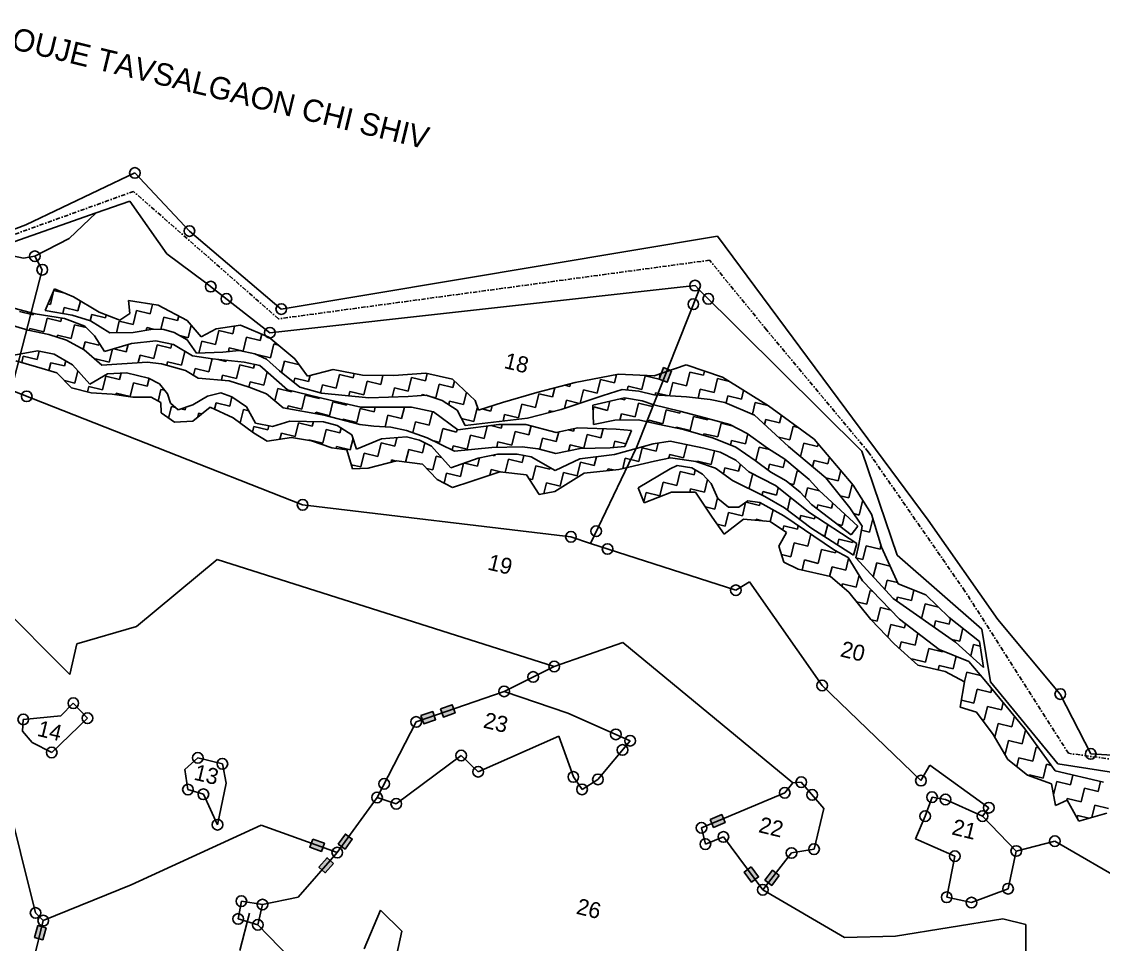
# Model space of a CAD drawing. Header units: metres. Extents: x 313511 to 316522, y 1911862 to 1914809.
# Drawn here: x 314515 to 315773, y 1913735 to 1914809 of the extents above; entities that cross this region are included whole.
import ezdxf

# ---------------------------------------------------------------- set-up
doc = ezdxf.new("R2010")
doc.units = ezdxf.units.M
doc.linetypes.add('DASHDOT', pattern=[1, 0.5, -0.25, 0, -0.25])
for name, color, linetype in [('POLY_HATCH', 12, 'Continuous'), ('POLY_PARCEL', 6, 'Continuous'), ('POLY_WATER', 4, 'Continuous'), ('TEXT_MAPOUT', 7, 'Continuous'), ('TEXT_PARCEL', 7, 'Continuous'), ('V_BOUND_STREAM_LINE', 7, 'DASHDOT')]:
    doc.layers.add(name, color=color, linetype=linetype)
doc.styles.add('TEXT_MAP', font='')
doc.styles.get('TEXT_MAP').set_extended_font_data('Kruti Dev 050')
doc.dimstyles.get("Standard").update_dxf_attribs({"dimtxt": 0.18, "dimasz": 0.18, "dimexe": 0.18, "dimexo": 0.0625, "dimgap": 0.09, "dimtad": 0, "dimtih": 1, "dimtoh": 1, "dimdec": 4, "dimzin": 0, "dimdsep": 46, "dimtxsty": 'Standard', "dimcen": 0.09, "dimadec": 0, "dimazin": 0, "dimtfac": 1, "dimtdec": 4, "dimtofl": 0, "dimtmove": 0, "dimatfit": 3, "dimfxl": 1, "dimtolj": 1, "dimtzin": 0, "dimarcsym": 0})

msp = doc.modelspace()

# ---------------------------------------------------------------- hatches: boundary and pattern name
for points in [[(315256.2, 1914392.9), (315265.5, 1914389.3), (315270.8, 1914402.7), (315261.5, 1914406.4)], [(315019, 1914004.6), (315015.7, 1914014.1), (315002.1, 1914009.3), (315005.4, 1913999.9)], [(314996.3, 1913996.7), (314993, 1914006.2), (314979.3, 1914001.5), (314982.6, 1913992)], [(315332.9, 1913877.1), (315329, 1913886.3), (315315.7, 1913880.7), (315319.6, 1913871.5)], [(314899.4, 1913857.9), (314891.4, 1913863.7), (314882.9, 1913852), (314891, 1913846.2)], [(314863.6, 1913843.6), (314867, 1913853), (314853.4, 1913857.9), (314850, 1913848.5)], [(314860.6, 1913825.3), (314868.1, 1913818.8), (314877.6, 1913829.6), (314870.1, 1913836.2)], [(315363.8, 1913807.9), (315371.9, 1913813.9), (315363.2, 1913825.5), (315355.2, 1913819.5)], [(315379.3, 1913810.2), (315387.2, 1913804), (315396, 1913815.4), (315388.1, 1913821.6)], [(314530, 1913743.4), (314539.6, 1913740.7), (314543.6, 1913754.6), (314533.9, 1913757.3)]]:
    msp.add_hatch(color=256).paths.add_polyline_path(points)

# ---------------------------------------------------------------- linework, layer by layer
for points in [[(315270.8, 1914402.7), (315265.5, 1914389.3), (315256.2, 1914392.9), (315261.5, 1914406.4)], [(315002.1, 1914009.3), (315015.7, 1914014.1), (315019, 1914004.6), (315005.4, 1913999.9)], [(314979.3, 1914001.5), (314993, 1914006.2), (314996.3, 1913996.7), (314982.6, 1913992)], [(315315.7, 1913880.7), (315329, 1913886.3), (315332.9, 1913877.1), (315319.6, 1913871.5)], [(314882.9, 1913852), (314891.4, 1913863.7), (314899.4, 1913857.9), (314891, 1913846.2)], [(314853.4, 1913857.9), (314867, 1913853), (314863.6, 1913843.6), (314850, 1913848.5)], [(314877.6, 1913829.6), (314868.1, 1913818.8), (314860.6, 1913825.3), (314870.1, 1913836.2)], [(315363.2, 1913825.5), (315371.9, 1913813.9), (315363.8, 1913807.9), (315355.2, 1913819.5)], [(315396, 1913815.4), (315387.2, 1913804), (315379.3, 1913810.2), (315388.1, 1913821.6)], [(314543.6, 1913754.6), (314539.6, 1913740.7), (314530, 1913743.4), (314533.9, 1913757.3)]]:
    msp.add_lwpolyline(points, close=True)
for centre in [(314646.7, 1914632.9), (314710.1, 1914565.3), (314530.4, 1914536), (314539, 1914520.3), (314734.9, 1914500.7), (315298, 1914501.8), (314753.1, 1914486.4), (315313.4, 1914486.5), (314816.9, 1914474.5), (315296, 1914480.2), (314803.6, 1914447), (314520.9, 1914373), (314841.7, 1914246.7), (315153.7, 1914209.6), (315183.1, 1914216.1), (315196.3, 1914195.4), (315345.5, 1914147.4), (315134.3, 1914058.7), (315109.8, 1914046.5), (315445.8, 1914036.6), (315076, 1914029.7), (315722.7, 1914026.6), (314575.1, 1914016), (314516.9, 1913997.1), (314591.6, 1913998.5), (314973.8, 1913994.2), (315205.9, 1913979.7), (315222.5, 1913972.3), (314550, 1913958.6), (315213.6, 1913961.6), (315758.1, 1913957), (314719.9, 1913952.4), (314748.4, 1913945.5), (315026.1, 1913955.1), (315045.9, 1913936.2), (314936.5, 1913922.1), (315156.5, 1913930.2), (315185.1, 1913927.3), (315421.5, 1913924.1), (315560.7, 1913925.9), (314708.4, 1913915.5), (314726.3, 1913910), (314928.3, 1913906.3), (315166.6, 1913915.7), (315402.3, 1913911.7), (315434.2, 1913909.3), (315573.6, 1913906.7), (314950.6, 1913898.9), (315589.2, 1913904), (315639.6, 1913894.4), (315565.6, 1913884.6), (315632.3, 1913884.6), (314742.8, 1913874.6), (315305.5, 1913871), (315331, 1913860.4), (315310, 1913852), (315436.4, 1913846.1), (315671.5, 1913844), (315716.4, 1913855.5), (314882, 1913842.2), (315410.1, 1913841.7), (315600.1, 1913838), (315376.8, 1913798.9), (315662, 1913800.1), (314770.5, 1913785.7), (314795, 1913781.7), (315590.6, 1913790.2), (315619.5, 1913784), (314531.2, 1913772), (314540.2, 1913763), (314766.8, 1913765), (314789.6, 1913758.1)]:
    msp.add_circle(centre, 6.18)
at = {"layer": 'POLY_HATCH'}
for p, q in [((314542.2, 1914472.9), (314553.4, 1914498.1)), ((314553.4, 1914498.1), (314575.2, 1914488.6)), ((314575.2, 1914488.6), (314605.1, 1914471)), ((314640.7, 1914469.3), (314639.4, 1914484.5)), ((314639.4, 1914484.5), (314673.8, 1914478.9)), ((314673.8, 1914478.9), (314707.4, 1914461.1)), ((314530.6, 1914468.8), (314506, 1914475.5)), ((314564.8, 1914463.4), (314530.6, 1914468.8)), ((314542.2, 1914472.9), (314573.7, 1914467.5)), ((314573.7, 1914467.5), (314594.9, 1914460.9)), ((314605.1, 1914471), (314629.3, 1914461.7)), ((314629.3, 1914461.7), (314640.7, 1914469.3)), ((314494, 1914458.4), (314522.5, 1914450.1)), ((314588.3, 1914454.8), (314564.8, 1914463.4)), ((314599.8, 1914443.5), (314588.3, 1914454.8)), ((314594.9, 1914460.9), (314617.7, 1914446.9)), ((314707.4, 1914461.1), (314723.9, 1914442.2)), ((314741.1, 1914451.4), (314769.4, 1914455.7)), ((314769.4, 1914455.7), (314802.5, 1914441.9)), ((314522.5, 1914450.1), (314546.8, 1914444.9)), ((314546.8, 1914444.9), (314567.2, 1914438.5)), ((314611.4, 1914425), (314599.8, 1914443.5)), ((314617.7, 1914446.9), (314644.8, 1914447.4)), ((314644.8, 1914447.4), (314667.7, 1914451.1)), ((314667.7, 1914451.1), (314680.5, 1914450.8)), ((314680.5, 1914450.8), (314692.4, 1914447.2)), ((314692.4, 1914447.2), (314707.3, 1914438.6)), ((314723.9, 1914442.2), (314741.1, 1914451.4)), ((314802.5, 1914441.9), (314832.8, 1914416.5)), ((314567.2, 1914438.5), (314587.9, 1914427.1)), ((314642.8, 1914434.5), (314611.4, 1914425)), ((314671.2, 1914437.5), (314642.8, 1914434.5)), ((314691.5, 1914433.3), (314671.2, 1914437.5)), ((314713.8, 1914420.1), (314691.5, 1914433.3)), ((314707.3, 1914438.6), (314718.5, 1914423.1)), ((314533.3, 1914426.1), (314505.8, 1914420.8)), ((314553, 1914422.1), (314533.3, 1914426.1)), ((314574.1, 1914409.8), (314553, 1914422.1)), ((314587.9, 1914427.1), (314608.4, 1914409.4)), ((314737.1, 1914416.5), (314713.8, 1914420.1)), ((314718.5, 1914423.1), (314749, 1914424.4)), ((314773.8, 1914412.6), (314737.1, 1914416.5)), ((314749, 1914424.4), (314767.9, 1914426.2)), ((314767.9, 1914426.2), (314786.2, 1914422.5)), ((314786.2, 1914422.5), (314799.6, 1914416.4)), ((314799.6, 1914416.4), (314814.8, 1914402.8)), ((314832.8, 1914416.5), (314847.5, 1914396.5)), ((314532.1, 1914407.5), (314508.1, 1914414.5)), ((314556.1, 1914400.5), (314532.1, 1914407.5)), ((314594.2, 1914387.2), (314574.1, 1914409.8)), ((314608.4, 1914409.4), (314661.1, 1914412.9)), ((314661.1, 1914412.9), (314677.7, 1914411)), ((314677.7, 1914411), (314705.4, 1914402.9)), ((314705.4, 1914402.9), (314720.3, 1914394.3)), ((314792, 1914408.9), (314773.8, 1914412.6)), ((314824.2, 1914380.5), (314792, 1914408.9)), ((314847.5, 1914396.5), (314877.4, 1914404.2)), ((314877.4, 1914404.2), (314911.5, 1914397.8)), ((315250.5, 1914396.8), (315287.7, 1914409.6)), ((315287.7, 1914409.6), (315329.9, 1914395.2)), ((314573, 1914383), (314556.1, 1914400.5)), ((314614.9, 1914399.3), (314594.2, 1914387.2)), ((314637.1, 1914400.2), (314614.9, 1914399.3)), ((314662.6, 1914394.1), (314637.1, 1914400.2)), ((314675.2, 1914387.5), (314662.6, 1914394.1)), ((314720.3, 1914394.3), (314756.5, 1914391.2)), ((314756.5, 1914391.2), (314779.5, 1914383.5)), ((314814.8, 1914402.8), (314838.5, 1914383.5)), ((314911.5, 1914397.8), (314947.8, 1914397.1)), ((314947.8, 1914397.1), (314984.9, 1914399.9)), ((314984.9, 1914399.9), (315015.8, 1914392.8)), ((315015.8, 1914392.8), (315042.5, 1914368.3)), ((315158.8, 1914389.2), (315209.1, 1914398.8)), ((315209.1, 1914398.8), (315250.5, 1914396.8)), ((315329.9, 1914395.2), (315383.5, 1914361.9)), ((314595.7, 1914377.1), (314573, 1914383)), ((314684.5, 1914376), (314675.2, 1914387.5)), ((314779.5, 1914383.5), (314799.6, 1914375.8)), ((314873.8, 1914368.5), (314824.2, 1914380.5)), ((314838.5, 1914383.5), (314863.8, 1914376.7)), ((315114.1, 1914377.4), (315158.8, 1914389.2)), ((315191.1, 1914374.1), (315213.3, 1914380.8)), ((315213.3, 1914380.8), (315232.7, 1914378.9)), ((315232.7, 1914378.9), (315250.1, 1914374.7)), ((314620.3, 1914375.4), (314595.7, 1914377.1)), ((314644.4, 1914372.2), (314620.3, 1914375.4)), ((314665.5, 1914372.1), (314644.4, 1914372.2)), ((314676.7, 1914365.9), (314665.5, 1914372.1)), ((314677.2, 1914353.9), (314676.7, 1914365.9)), ((314688.2, 1914365.1), (314684.5, 1914376)), ((314697, 1914357.3), (314688.2, 1914365.1)), ((314731.3, 1914373.1), (314714, 1914363.1)), ((314746.5, 1914377.2), (314731.3, 1914373.1)), ((314759.6, 1914372.6), (314746.5, 1914377.2)), ((314776.6, 1914360.7), (314759.6, 1914372.6)), ((314799.6, 1914375.8), (314819.1, 1914359.7)), ((314863.8, 1914376.7), (314918.6, 1914371.2)), ((314909.5, 1914360.5), (314873.8, 1914368.5)), ((314918.6, 1914371.2), (314964.4, 1914372.9)), ((314964.4, 1914372.9), (314985.3, 1914374.2)), ((314985.3, 1914374.2), (315003.8, 1914368.3)), ((315003.8, 1914368.3), (315021.6, 1914356.9)), ((315042.5, 1914368.3), (315046.3, 1914357.1)), ((315046.3, 1914357.1), (315074.2, 1914366)), ((315074.2, 1914366), (315114.1, 1914377.4)), ((315142.3, 1914357.5), (315191.1, 1914374.1)), ((315216, 1914371.4), (315179.1, 1914362.7)), ((315236.4, 1914367.9), (315216, 1914371.4)), ((315250.2, 1914363.1), (315236.4, 1914367.9)), ((315250.1, 1914374.7), (315288, 1914372.6)), ((315288, 1914372.6), (315315.6, 1914369.4)), ((315315.6, 1914369.4), (315332.5, 1914366)), ((315332.5, 1914366), (315367.3, 1914351.2)), ((314692.6, 1914342.9), (314677.2, 1914353.9)), ((314714, 1914363.1), (314697, 1914357.3)), ((314734.4, 1914360.3), (314714, 1914344.2)), ((314761, 1914348.1), (314734.4, 1914360.3)), ((314787, 1914341.9), (314776.6, 1914360.7)), ((314819.1, 1914359.7), (314866.7, 1914351)), ((314968.2, 1914360.5), (314909.5, 1914360.5)), ((314993.9, 1914355), (314968.2, 1914360.5)), ((315022.1, 1914333.9), (314993.9, 1914355)), ((315021.6, 1914356.9), (315030.8, 1914339)), ((315103.2, 1914347.7), (315142.3, 1914357.5)), ((315179.1, 1914362.7), (315180.1, 1914340.4)), ((315280.4, 1914355.8), (315250.2, 1914363.1)), ((315302.3, 1914349.8), (315280.4, 1914355.8)), ((315383.5, 1914361.9), (315436.7, 1914323.3)), ((314714, 1914344.2), (314692.6, 1914342.9)), ((314784.7, 1914330.5), (314761, 1914348.1)), ((314806.6, 1914337.8), (314787, 1914341.9)), ((314827, 1914344.3), (314806.6, 1914337.8)), ((314865.9, 1914343.4), (314827, 1914344.3)), ((314881.8, 1914338.9), (314865.9, 1914343.4)), ((314866.7, 1914351), (314908.1, 1914340.2)), ((314908.1, 1914340.2), (314924.7, 1914338.3)), ((315069.8, 1914340.1), (315022.1, 1914333.9)), ((315030.8, 1914339), (315103.2, 1914347.7)), ((315101.1, 1914340.3), (315069.8, 1914340.1)), ((315136.4, 1914331), (315101.1, 1914340.3)), ((315180.1, 1914340.4), (315204.6, 1914345.1)), ((315204.6, 1914345.1), (315232.4, 1914345.5)), ((315232.4, 1914345.5), (315254.7, 1914340.8)), ((315254.7, 1914340.8), (315284.4, 1914334.3)), ((315338.4, 1914340.3), (315302.3, 1914349.8)), ((315358.5, 1914329.8), (315338.4, 1914340.3)), ((315367.3, 1914351.2), (315406.7, 1914314.7)), ((314800.4, 1914320.9), (314784.7, 1914330.5)), ((314899.1, 1914328.3), (314881.8, 1914338.9)), ((314904.3, 1914311.4), (314899.1, 1914328.3)), ((314924.7, 1914338.3), (314944.3, 1914337.1)), ((314944.3, 1914337.1), (314962.6, 1914333.4)), ((314962.6, 1914333.4), (314986.7, 1914324.7)), ((315161.8, 1914336.2), (315136.4, 1914331)), ((315206.2, 1914334.7), (315161.8, 1914336.2)), ((315224.3, 1914333.1), (315206.2, 1914334.7)), ((315216.2, 1914314.5), (315224.3, 1914333.1)), ((315284.4, 1914334.3), (315319.6, 1914324.3)), ((315382.1, 1914312.7), (315358.5, 1914329.8)), ((314828.7, 1914325.2), (314800.4, 1914320.9)), ((314852, 1914321.4), (314828.7, 1914325.2)), ((314875.6, 1914313), (314852, 1914321.4)), ((314933.5, 1914323.5), (314904.3, 1914311.4)), ((314962.4, 1914325.7), (314933.5, 1914323.5)), ((314977.8, 1914322), (314962.4, 1914325.7)), ((314991.7, 1914315), (314977.8, 1914322)), ((314986.7, 1914324.7), (315018.4, 1914309.2)), ((315014, 1914289.8), (314991.7, 1914315)), ((315249.3, 1914317.9), (315204.4, 1914305.3)), ((315269.2, 1914320.8), (315249.3, 1914317.9)), ((315308.4, 1914312.7), (315269.2, 1914320.8)), ((315319.6, 1914324.3), (315345.4, 1914313.8)), ((315436.7, 1914323.3), (315481.7, 1914269.8)), ((314893.1, 1914310.7), (314875.6, 1914313)), ((314899.7, 1914288.8), (314893.1, 1914310.7)), ((315018.4, 1914309.2), (315061.9, 1914313.6)), ((315068.3, 1914305.7), (315045.9, 1914301.2)), ((315061.9, 1914313.6), (315096.9, 1914314.4)), ((315091, 1914305.8), (315068.3, 1914305.7)), ((315107.3, 1914302.6), (315091, 1914305.8)), ((315096.9, 1914314.4), (315115.5, 1914312)), ((315135.4, 1914286.6), (315107.3, 1914302.6)), ((315115.5, 1914312), (315136.1, 1914306.3)), ((315136.1, 1914306.3), (315164.5, 1914312.2)), ((315204.4, 1914305.3), (315164.2, 1914300.2)), ((315164.5, 1914312.2), (315199.5, 1914312.9)), ((315199.5, 1914312.9), (315216.2, 1914314.5)), ((315327.2, 1914308.2), (315308.4, 1914312.7)), ((315345.5, 1914298.8), (315327.2, 1914308.2)), ((315345.4, 1914313.8), (315368, 1914298.4)), ((315402.4, 1914300), (315382.1, 1914312.7)), ((315406.7, 1914314.7), (315450.1, 1914278.2)), ((314951, 1914297.8), (314917.8, 1914289.4)), ((314981.1, 1914293.9), (314951, 1914297.8)), ((314998, 1914276.4), (314981.1, 1914293.9)), ((315045.9, 1914301.2), (315014, 1914289.8)), ((315149.9, 1914293.7), (315135.4, 1914286.6)), ((315164.2, 1914300.2), (315149.9, 1914293.7)), ((315250.7, 1914297.7), (315209.5, 1914288)), ((315269.4, 1914301.6), (315250.7, 1914297.7)), ((315277.1, 1914292.7), (315269.1, 1914288.5)), ((315298.9, 1914297.3), (315269.4, 1914301.6)), ((315294.2, 1914289.9), (315277.1, 1914292.7)), ((315306.7, 1914282.6), (315294.2, 1914289.9)), ((315321.8, 1914289.6), (315298.9, 1914297.3)), ((315341.7, 1914274.9), (315321.8, 1914289.6)), ((315360.7, 1914285.2), (315345.5, 1914298.8)), ((315368, 1914298.4), (315386, 1914284.8)), ((315416.6, 1914288), (315402.4, 1914300)), ((314917.8, 1914289.4), (314899.7, 1914288.8)), ((315071, 1914285.2), (315037.2, 1914273.8)), ((315102.1, 1914281.8), (315071, 1914285.2)), ((315116.8, 1914258.7), (315102.1, 1914281.8)), ((315168.9, 1914283.6), (315135, 1914262.4)), ((315209.5, 1914288), (315168.9, 1914283.6)), ((315231.9, 1914266.4), (315269.1, 1914288.5)), ((315316.8, 1914271.7), (315306.7, 1914282.6)), ((315391.6, 1914269.2), (315360.7, 1914285.2)), ((315386, 1914284.8), (315404.1, 1914274.7)), ((315430.7, 1914276.1), (315416.6, 1914288)), ((315450.1, 1914278.2), (315477.8, 1914243.1)), ((315016, 1914267.1), (314998, 1914276.4)), ((315037.2, 1914273.8), (315016, 1914267.1)), ((315238.8, 1914249.1), (315231.9, 1914266.4)), ((315324.6, 1914254.2), (315316.8, 1914271.7)), ((315379.1, 1914256.5), (315341.7, 1914274.9)), ((315431.5, 1914237.5), (315391.6, 1914269.2)), ((315404.1, 1914274.7), (315420.1, 1914261.6)), ((315442.5, 1914263.3), (315430.7, 1914276.1)), ((315481.7, 1914269.8), (315503, 1914235.9)), ((315135, 1914262.4), (315116.8, 1914258.7)), ((315270.6, 1914261.6), (315238.8, 1914249.1)), ((315298.5, 1914261.4), (315270.6, 1914261.6)), ((315318, 1914232.5), (315298.5, 1914261.4)), ((315337.1, 1914244.1), (315324.6, 1914254.2)), ((315402.2, 1914243.2), (315379.1, 1914256.5)), ((315420.1, 1914261.6), (315433.6, 1914247)), ((315487.1, 1914221.9), (315442.5, 1914263.3)), ((315349.1, 1914244), (315337.1, 1914244.1)), ((315359.4, 1914251.4), (315349.1, 1914244)), ((315373.2, 1914249.5), (315359.4, 1914251.4)), ((315401.4, 1914234.1), (315373.2, 1914249.5)), ((315432.8, 1914220.1), (315402.2, 1914243.2)), ((315433.6, 1914247), (315479.7, 1914211.7)), ((315477.8, 1914243.1), (315492.5, 1914221.8)), ((315332, 1914212.6), (315318, 1914232.5)), ((315354.2, 1914229.9), (315332, 1914212.6)), ((315385.4, 1914227.3), (315354.2, 1914229.9)), ((315404.2, 1914214.7), (315385.4, 1914227.3)), ((315460.2, 1914194), (315401.4, 1914234.1)), ((315486.3, 1914201.6), (315431.5, 1914237.5)), ((315503, 1914235.9), (315514.8, 1914197.4)), ((315395.4, 1914198.8), (315404.2, 1914214.7)), ((315482.2, 1914188.1), (315432.8, 1914220.1)), ((315479.7, 1914211.7), (315487.1, 1914221.9)), ((315492.5, 1914221.8), (315488.4, 1914200.6)), ((315486.3, 1914201.6), (315482.2, 1914188.1)), ((315401.2, 1914180.1), (315395.4, 1914198.8)), ((315475.9, 1914185.3), (315460.2, 1914194)), ((315488.4, 1914200.6), (315484.9, 1914185.2)), ((315514.8, 1914197.4), (315534, 1914154.8)), ((315418, 1914171.8), (315401.2, 1914180.1)), ((315492.8, 1914158.5), (315475.9, 1914185.3)), ((315484.9, 1914185.2), (315528.2, 1914137.9)), ((315455.4, 1914163.2), (315418, 1914171.8)), ((315476.8, 1914145.3), (315455.4, 1914163.2)), ((315535.9, 1914113.9), (315492.8, 1914158.5)), ((315534, 1914154.8), (315566.5, 1914141.9)), ((315502.4, 1914113.4), (315476.8, 1914145.3)), ((315566.5, 1914141.9), (315593.6, 1914115.8)), ((315528.2, 1914137.9), (315601, 1914086.9)), ((315582, 1914078.6), (315535.9, 1914113.9)), ((315593.6, 1914115.8), (315628.6, 1914087.8)), ((315529.7, 1914085), (315502.4, 1914113.4)), ((315557.1, 1914060.3), (315529.7, 1914085)), ((315616.3, 1914064.6), (315582, 1914078.6)), ((315601, 1914086.9), (315633.4, 1914057.6)), ((315628.6, 1914087.8), (315633.4, 1914057.6)), ((315636.1, 1914041.2), (315616.3, 1914064.6)), ((315588.7, 1914053), (315557.1, 1914060.3)), ((315611.5, 1914041), (315588.7, 1914053)), ((315606.2, 1914011.2), (315611.5, 1914041)), ((315636.1, 1914041.2), (315681.4, 1913986.1)), ((315625.1, 1914005.5), (315606.2, 1914011.2)), ((315644.6, 1913979.7), (315625.1, 1914005.5)), ((315661.7, 1913950.6), (315644.6, 1913979.7)), ((315681.4, 1913986.1), (315716.8, 1913937.3)), ((315684.5, 1913932.4), (315661.7, 1913950.6)), ((315712.4, 1913922.2), (315684.5, 1913932.4)), ((315716.8, 1913937.3), (315773, 1913924)), ((315717.3, 1913896.9), (315712.4, 1913922.2)), ((315730.8, 1913903.2), (315717.3, 1913896.9)), ((315744.4, 1913878.8), (315730.8, 1913903.2)), ((315777, 1913888.2), (315744.4, 1913878.8))]:
    msp.add_line(p, q, dxfattribs=at)
at = {"layer": 'POLY_HATCH', "linetype": 'Continuous'}
for p, q in [((314548.5, 1914480), (314552.2, 1914495.5)), ((314552.4, 1914496), (314565.4, 1914492.9)), ((314545.7, 1914480.7), (314548.5, 1914480)), ((314580.5, 1914472.3), (314583.3, 1914483.9)), ((314664.4, 1914468.9), (314667.1, 1914480)), ((314512.6, 1914471.8), (314528.6, 1914467.9)), ((314528.6, 1914467.9), (314528.9, 1914469.3)), ((314562.8, 1914469.3), (314564.5, 1914476.2)), ((314564.5, 1914476.2), (314580.5, 1914472.3)), ((314594.7, 1914461), (314596.5, 1914468.4)), ((314596.5, 1914468.4), (314612.5, 1914464.5)), ((314612.5, 1914464.5), (314613.3, 1914467.9)), ((314644.5, 1914456.7), (314648.4, 1914472.7)), ((314648.4, 1914472.7), (314664.4, 1914468.9)), ((314696.4, 1914461.1), (314697.6, 1914466.3)), ((314540.7, 1914448), (314544.6, 1914464)), ((314544.6, 1914464), (314560.6, 1914460.2)), ((314560.6, 1914460.2), (314561.5, 1914463.9)), ((314572.7, 1914440.3), (314576.6, 1914456.3)), ((314576.6, 1914456.3), (314590.2, 1914453)), ((314625.2, 1914447), (314628.5, 1914460.6)), ((314628.5, 1914460.6), (314644.5, 1914456.7)), ((314677, 1914450.9), (314680.4, 1914465)), ((314680.4, 1914465), (314696.4, 1914461.1)), ((314708.5, 1914441.2), (314712, 1914455.8)), ((314760.4, 1914445.6), (314762.6, 1914454.6)), ((314524.2, 1914449.7), (314524.7, 1914451.9)), ((314524.7, 1914451.9), (314540.7, 1914448)), ((314556.2, 1914442), (314556.7, 1914444.2)), ((314556.7, 1914444.2), (314572.7, 1914440.3)), ((314659.7, 1914449.8), (314660.5, 1914452.9)), ((314660.5, 1914452.9), (314667.9, 1914451.1)), ((314698.7, 1914443.6), (314708.5, 1914441.2)), ((314740.5, 1914433.4), (314744.4, 1914449.5)), ((314744.4, 1914449.5), (314760.4, 1914445.6)), ((314772.5, 1914425.7), (314776.4, 1914441.7)), ((314776.4, 1914441.7), (314792.4, 1914437.8)), ((314792.4, 1914437.8), (314794.2, 1914445.3)), ((314586.6, 1914427.8), (314588.7, 1914436.4)), ((314588.7, 1914436.4), (314604.7, 1914432.5)), ((314604.7, 1914432.5), (314605.3, 1914434.8)), ((314622.1, 1914428.3), (314636.7, 1914424.7)), ((314636.7, 1914424.7), (314638.8, 1914433.3)), ((314668.7, 1914417), (314672.6, 1914433)), ((314672.6, 1914433), (314688.6, 1914429.1)), ((314688.6, 1914429.1), (314689.7, 1914433.6)), ((314721.1, 1914423.2), (314724.5, 1914437.3)), ((314724.5, 1914437.3), (314740.5, 1914433.4)), ((314755.4, 1914425), (314756.5, 1914429.6)), ((314756.5, 1914429.6), (314772.5, 1914425.7)), ((314804.5, 1914417.9), (314808.4, 1914433.9)), ((314808.4, 1914433.9), (314813.5, 1914432.7)), ((314515.1, 1914412.4), (314516.9, 1914419.9)), ((314516.9, 1914419.9), (314532.9, 1914416)), ((314532.9, 1914416), (314535.3, 1914425.7)), ((314600.7, 1914416), (314600.8, 1914416.5)), ((314600.8, 1914416.5), (314616.8, 1914412.6)), ((314616.8, 1914412.6), (314620.5, 1914427.8)), ((314650.6, 1914412.2), (314652.7, 1914420.9)), ((314652.7, 1914420.9), (314668.7, 1914417)), ((314700.7, 1914409.2), (314704.6, 1914425.2)), ((314704.6, 1914425.2), (314705.4, 1914425)), ((314732.7, 1914401.4), (314736.4, 1914416.6)), ((314743, 1914415.9), (314752.6, 1914413.6)), ((314788.4, 1914421.5), (314788.5, 1914421.8)), ((314788.5, 1914421.8), (314804.5, 1914417.9)), ((314546.8, 1914403.2), (314548.9, 1914412.1)), ((314548.9, 1914412.1), (314564.9, 1914408.3)), ((314564.9, 1914408.3), (314566.4, 1914414.3)), ((314683.8, 1914409.2), (314684.7, 1914413.1)), ((314684.7, 1914413.1), (314700.7, 1914409.2)), ((314714.8, 1914397.5), (314716.7, 1914405.3)), ((314716.7, 1914405.3), (314732.7, 1914401.4)), ((314752.6, 1914413.6), (314752.9, 1914414.8)), ((314764.8, 1914393.7), (314768.6, 1914409.7)), ((314768.6, 1914409.7), (314784.6, 1914405.8)), ((314784.6, 1914405.8), (314785.7, 1914410.2)), ((314817.3, 1914400.7), (314820.5, 1914414)), ((314820.5, 1914414), (314836.5, 1914410.1)), ((314836.5, 1914410.1), (314836.8, 1914411.1)), ((315275.3, 1914405.4), (315276, 1914405.2)), ((315276, 1914405.2), (315276.1, 1914405.6)), ((314565, 1914391.3), (314577, 1914388.4)), ((314577, 1914388.4), (314580.5, 1914402.6)), ((314609.1, 1914380.6), (314612.9, 1914396.6)), ((314612.9, 1914396.6), (314628.9, 1914392.7)), ((314628.9, 1914392.7), (314630.7, 1914400)), ((314661, 1914385), (314663.1, 1914393.8)), ((314747.4, 1914392), (314748.7, 1914397.6)), ((314748.7, 1914397.6), (314764.8, 1914393.7)), ((314796.8, 1914385.9), (314800.5, 1914401.4)), ((314831.5, 1914389.3), (314832.7, 1914394.1)), ((314832.7, 1914394.1), (314848.7, 1914390.3)), ((314848.7, 1914390.3), (314850.3, 1914397.2)), ((314880.7, 1914382.5), (314884.6, 1914398.5)), ((314884.6, 1914398.5), (314900.6, 1914394.6)), ((314900.6, 1914394.6), (314901.8, 1914399.6)), ((314912.7, 1914374.7), (314916.6, 1914390.7)), ((314916.6, 1914390.7), (314932.6, 1914386.8)), ((314932.6, 1914386.8), (314935.1, 1914397.3)), ((314964.6, 1914379.1), (314968.5, 1914395.1)), ((314968.5, 1914395.1), (314984.5, 1914391.2)), ((314984.5, 1914391.2), (314986.5, 1914399.6)), ((315016.5, 1914383.4), (315018.2, 1914390.6)), ((315184.3, 1914376.6), (315188.2, 1914392.6)), ((315188.2, 1914392.6), (315204.2, 1914388.7)), ((315204.2, 1914388.7), (315206.5, 1914398.3)), ((315236.2, 1914381), (315240.1, 1914397)), ((315240.1, 1914397), (315256.1, 1914393.1)), ((315256.1, 1914393.1), (315257.6, 1914399.3)), ((315288.1, 1914385.3), (315292, 1914401.3)), ((315292, 1914401.3), (315308, 1914397.5)), ((315308, 1914397.5), (315309.1, 1914402.3)), ((315320.1, 1914377.6), (315324, 1914393.6)), ((315324, 1914393.6), (315337.9, 1914390.2)), ((314591.5, 1914378.2), (314593.1, 1914384.5)), ((314593.1, 1914384.5), (314609.1, 1914380.6)), ((314641.1, 1914372.8), (314645, 1914388.8)), ((314645, 1914388.8), (314661, 1914385)), ((314673.7, 1914367.5), (314677, 1914381.1)), ((314677, 1914381.1), (314681.2, 1914380.1)), ((314779.3, 1914383.6), (314780.8, 1914389.8)), ((314780.8, 1914389.8), (314796.8, 1914385.9)), ((314809.3, 1914367.8), (314812.8, 1914382)), ((314812.8, 1914382), (314828.8, 1914378.1)), ((314828.8, 1914378.1), (314829.1, 1914379.3)), ((314862.4, 1914377.1), (314864.7, 1914386.4)), ((314864.7, 1914386.4), (314880.7, 1914382.5)), ((314895.4, 1914373.5), (314896.7, 1914378.6)), ((314896.7, 1914378.6), (314912.7, 1914374.7)), ((314946, 1914372.2), (314948.6, 1914383)), ((314948.6, 1914383), (314964.6, 1914379.1)), ((314996.6, 1914371.3), (315000.5, 1914387.3)), ((315000.5, 1914387.3), (315016.5, 1914383.4)), ((315028.6, 1914363.6), (315032.1, 1914377.9)), ((315132.4, 1914372.3), (315135, 1914382.9)), ((315146.2, 1914385.9), (315152.3, 1914384.4)), ((315152.3, 1914384.4), (315153.1, 1914387.7)), ((315164.5, 1914365.1), (315168.3, 1914380.5)), ((315168.3, 1914380.5), (315184.3, 1914376.6)), ((315219.1, 1914380.2), (315220.2, 1914384.9)), ((315220.2, 1914384.9), (315236.2, 1914381)), ((315268.3, 1914373.7), (315272.1, 1914389.2)), ((315272.1, 1914389.2), (315288.1, 1914385.3)), ((315301.6, 1914371), (315304.1, 1914381.4)), ((315304.1, 1914381.4), (315320.1, 1914377.6)), ((315352.1, 1914369.8), (315354.5, 1914379.9)), ((314624.6, 1914374.8), (314625.1, 1914376.7)), ((314625.1, 1914376.7), (314641.1, 1914372.8)), ((314724.9, 1914369.4), (314725, 1914369.4)), ((314725, 1914369.4), (314725, 1914369.5)), ((314739.2, 1914358.1), (314741, 1914365.5)), ((314741, 1914365.5), (314757, 1914361.7)), ((314757, 1914361.7), (314759.6, 1914372.6)), ((314840.9, 1914358.2), (314844.8, 1914374.3)), ((314844.8, 1914374.3), (314860.8, 1914370.4)), ((314860.8, 1914370.4), (314861.1, 1914371.6)), ((314872.9, 1914350.5), (314876.8, 1914366.5)), ((314876.8, 1914366.5), (314892.8, 1914362.6)), ((314980.3, 1914373.9), (314980.6, 1914375.2)), ((314980.6, 1914375.2), (314984.9, 1914374.1)), ((314987, 1914373.6), (314996.6, 1914371.3)), ((315011.6, 1914363.3), (315012.6, 1914367.4)), ((315012.6, 1914367.4), (315028.6, 1914363.6)), ((315112.5, 1914360.1), (315116.4, 1914376.1)), ((315116.4, 1914376.1), (315132.4, 1914372.3)), ((315146.1, 1914358.8), (315148.4, 1914368.4)), ((315148.4, 1914368.4), (315163.5, 1914364.7)), ((315196.4, 1914356.7), (315199, 1914367.4)), ((315210.8, 1914370.2), (315216.3, 1914368.9)), ((315216.3, 1914368.9), (315216.9, 1914371.3)), ((315251.6, 1914374.6), (315252.2, 1914377.1)), ((315252.2, 1914377.1), (315265.8, 1914373.8)), ((315334.1, 1914365.4), (315336.1, 1914373.7)), ((315336.1, 1914373.7), (315352.1, 1914369.8)), ((315364.8, 1914352.3), (315368.1, 1914365.9)), ((315368.1, 1914365.9), (315382.7, 1914362.4)), ((314685.8, 1914347.7), (314689.1, 1914361.2)), ((314689.1, 1914361.2), (314694, 1914360)), ((314700.3, 1914358.5), (314705.1, 1914357.3)), ((314705.1, 1914357.3), (314705.8, 1914360.3)), ((314720, 1914349), (314721.1, 1914353.4)), ((314721.1, 1914353.4), (314724.6, 1914352.6)), ((314769.2, 1914342), (314773, 1914357.8)), ((314773, 1914357.8), (314779, 1914356.3)), ((314824.1, 1914358.8), (314824.9, 1914362.1)), ((314824.9, 1914362.1), (314840.9, 1914358.2)), ((314856.5, 1914352.9), (314856.9, 1914354.4)), ((314856.9, 1914354.4), (314872.9, 1914350.5)), ((314892.8, 1914362.6), (314893.2, 1914364.1)), ((314904.9, 1914342.7), (314908.8, 1914358.7)), ((314908.8, 1914358.7), (314924.8, 1914354.8)), ((314924.8, 1914354.8), (314926.2, 1914360.5)), ((314956.8, 1914347.1), (314960.1, 1914360.5)), ((314988.8, 1914339.3), (314992.7, 1914355.2)), ((315040.7, 1914343.7), (315044.6, 1914359.7)), ((315044.6, 1914359.7), (315045.5, 1914359.5)), ((315050.2, 1914358.3), (315060.6, 1914355.8)), ((315060.6, 1914355.8), (315062.2, 1914362.2)), ((315092.6, 1914348), (315096.5, 1914364)), ((315096.5, 1914364), (315112.5, 1914360.1)), ((315127.9, 1914353.9), (315128.5, 1914356.3)), ((315128.5, 1914356.3), (315132.9, 1914355.2)), ((315179.4, 1914356.3), (315180.4, 1914360.6)), ((315180.4, 1914360.6), (315196.4, 1914356.7)), ((315210.6, 1914345.2), (315212.4, 1914352.8)), ((315212.4, 1914352.8), (315228.4, 1914349)), ((315228.4, 1914349), (315232.3, 1914365)), ((315232.3, 1914365), (315248.3, 1914361.1)), ((315248.3, 1914361.1), (315248.9, 1914363.6)), ((315260.4, 1914341.2), (315264.3, 1914357.2)), ((315264.3, 1914357.2), (315280.3, 1914353.3)), ((315280.3, 1914353.3), (315280.9, 1914355.7)), ((314833.1, 1914326.2), (314837, 1914342.2)), ((314837, 1914342.2), (314853, 1914338.4)), ((314853, 1914338.4), (314854.3, 1914343.7)), ((314888.6, 1914345.3), (314888.9, 1914346.6)), ((314888.9, 1914346.6), (314904.9, 1914342.7)), ((314937.6, 1914337.6), (314940.8, 1914351)), ((314940.8, 1914351), (314956.8, 1914347.1)), ((314969.8, 1914330.8), (314972.8, 1914343.2)), ((314972.8, 1914343.2), (314988.8, 1914339.3)), ((315026.6, 1914347.1), (315040.7, 1914343.7)), ((315072.7, 1914335.9), (315073.8, 1914340.1)), ((315074.8, 1914344.3), (315076.6, 1914351.9)), ((315076.6, 1914351.9), (315092.6, 1914348)), ((315243.9, 1914343), (315244.4, 1914345.1)), ((315244.4, 1914345.1), (315260.4, 1914341.2)), ((315292.4, 1914333.4), (315296.3, 1914349.4)), ((315296.3, 1914349.4), (315312.3, 1914345.6)), ((315312.3, 1914345.6), (315312.7, 1914347.1)), ((315324.5, 1914325.7), (315328.3, 1914341.7)), ((315328.3, 1914341.7), (315342.3, 1914338.3)), ((315378.9, 1914340.4), (315380.2, 1914346)), ((315380.2, 1914346), (315396.2, 1914342.1)), ((315396.2, 1914342.1), (315398.4, 1914351.1)), ((314783.5, 1914331.4), (314785.1, 1914337.9)), ((314785.1, 1914337.9), (314801.1, 1914334)), ((314801.1, 1914334), (314802.3, 1914338.7)), ((314815.4, 1914323.2), (314817.1, 1914330.1)), ((314817.1, 1914330.1), (314833.1, 1914326.2)), ((314865.1, 1914318.5), (314869, 1914334.5)), ((314869, 1914334.5), (314885, 1914330.6)), ((314885, 1914330.6), (314886.4, 1914336.1)), ((314920.9, 1914338.8), (314921.4, 1914338.7)), ((314920.9, 1914338.8), (314920.9, 1914338.8)), ((315000.9, 1914319.4), (315004.8, 1914335.4)), ((315004.8, 1914335.4), (315020.8, 1914331.5)), ((315020.8, 1914331.5), (315021.5, 1914334.4)), ((315033, 1914311.7), (315036.8, 1914327.7)), ((315036.8, 1914327.7), (315052.8, 1914323.8)), ((315052.8, 1914323.8), (315056.4, 1914338.4)), ((315060.4, 1914338.9), (315072.7, 1914335.9)), ((315084.9, 1914316), (315088.7, 1914332)), ((315088.7, 1914332), (315104.7, 1914328.1)), ((315104.7, 1914328.1), (315107.3, 1914338.7)), ((315136.7, 1914320.4), (315139.5, 1914331.7)), ((315150.6, 1914333.9), (315156.6, 1914332.5)), ((315156.6, 1914332.5), (315157.3, 1914335.3)), ((315168.8, 1914312.6), (315172.6, 1914328.6)), ((315172.6, 1914328.6), (315188.6, 1914324.7)), ((315188.6, 1914324.7), (315191.2, 1914335.2)), ((315276.1, 1914336.1), (315276.4, 1914337.3)), ((315276.4, 1914337.3), (315292.4, 1914333.4)), ((315308, 1914327.6), (315308.4, 1914329.5)), ((315308.4, 1914329.5), (315324.5, 1914325.7)), ((315356.5, 1914317.9), (315359.2, 1914329.3)), ((315408.4, 1914322.3), (315412.2, 1914338.3)), ((315412.2, 1914338.3), (315418, 1914336.9)), ((314849, 1914321.9), (314849.1, 1914322.4)), ((314849.1, 1914322.4), (314865.1, 1914318.5)), ((314897.1, 1914310.7), (314900.4, 1914324.1)), ((314929.2, 1914302.9), (314933, 1914318.9)), ((314933, 1914318.9), (314949, 1914315.1)), ((314949, 1914315.1), (314951.4, 1914324.9)), ((314981.1, 1914307.3), (314983.9, 1914318.9)), ((314994.2, 1914321.1), (315000.9, 1914319.4)), ((315015.7, 1914310.5), (315016.9, 1914315.5)), ((315016.9, 1914315.5), (315033, 1914311.7)), ((315067.4, 1914313.7), (315068.8, 1914319.9)), ((315068.8, 1914319.9), (315084.9, 1914316)), ((315117.6, 1914311.4), (315120.7, 1914324.2)), ((315120.7, 1914324.2), (315136.7, 1914320.4)), ((315151, 1914309.4), (315152.8, 1914316.5)), ((315152.8, 1914316.5), (315168.8, 1914312.6)), ((315202.8, 1914313.2), (315204.7, 1914320.8)), ((315204.7, 1914320.8), (315217.6, 1914317.7)), ((315252.7, 1914309.2), (315255, 1914318.7)), ((315284.7, 1914301.4), (315288.4, 1914316.9)), ((315339.1, 1914316.3), (315340.5, 1914321.8)), ((315340.5, 1914321.8), (315356.5, 1914317.9)), ((315395, 1914325.5), (315408.4, 1914322.3)), ((315420.6, 1914303), (315424.4, 1914318.4)), ((315424.4, 1914318.4), (315440.4, 1914314.5)), ((315440.4, 1914314.5), (315441.2, 1914317.9)), ((314880.6, 1914312.4), (314881.1, 1914314.6)), ((314881.1, 1914314.6), (314897.1, 1914310.7)), ((314909.3, 1914290.8), (314913.2, 1914306.8)), ((314913.2, 1914306.8), (314929.2, 1914302.9)), ((314961.5, 1914296.5), (314965.1, 1914311.2)), ((314965.1, 1914311.2), (314981.1, 1914307.3)), ((314993.2, 1914287.4), (314997.1, 1914303.4)), ((314997.1, 1914303.4), (315003.3, 1914301.9)), ((315062.4, 1914304.5), (315065, 1914303.9)), ((315065, 1914303.9), (315065.3, 1914305.1)), ((315097, 1914296.1), (315098.9, 1914304.3)), ((315180.9, 1914292.7), (315183.3, 1914302.6)), ((315200.7, 1914304.9), (315200.8, 1914304.8)), ((315200.8, 1914304.8), (315200.8, 1914304.9)), ((315232.8, 1914297.1), (315236.7, 1914313.1)), ((315236.7, 1914313.1), (315252.7, 1914309.2)), ((315267.7, 1914301.3), (315268.7, 1914305.3)), ((315268.7, 1914305.3), (315284.7, 1914301.4)), ((315304.5, 1914313.6), (315304.6, 1914313.5)), ((315304.6, 1914313.5), (315304.6, 1914313.5)), ((315316.7, 1914293.7), (315320.6, 1914309.7)), ((315320.6, 1914309.7), (315327.7, 1914307.9)), ((315368.6, 1914298), (315372.5, 1914314)), ((315372.5, 1914314), (315384.7, 1914311)), ((315452.5, 1914294.6), (315454.4, 1914302.3)), ((314898.3, 1914293.5), (314909.3, 1914290.8)), ((314944.5, 1914296.2), (314945.2, 1914299.1)), ((314945.2, 1914299.1), (314950.6, 1914297.7)), ((315025.2, 1914279.6), (315028.9, 1914295.1)), ((315029.9, 1914295.4), (315045.1, 1914291.8)), ((315045.1, 1914291.8), (315047.4, 1914301.5)), ((315077.2, 1914284.5), (315081, 1914300)), ((315081, 1914300), (315097, 1914296.1)), ((315109.1, 1914276.2), (315113, 1914292.2)), ((315113, 1914292.2), (315129, 1914288.4)), ((315129, 1914288.4), (315129.4, 1914290)), ((315161, 1914280.6), (315164.9, 1914296.6)), ((315164.9, 1914296.6), (315180.9, 1914292.7)), ((315213.9, 1914289), (315216.8, 1914300.9)), ((315216.8, 1914300.9), (315232.8, 1914297.1)), ((315300.5, 1914296.8), (315300.7, 1914297.5)), ((315300.7, 1914297.5), (315316.7, 1914293.7)), ((315331, 1914282.8), (315332.7, 1914289.8)), ((315332.7, 1914289.8), (315348.7, 1914285.9)), ((315348.7, 1914285.9), (315350.7, 1914294.1)), ((315368.4, 1914298.1), (315368.6, 1914298)), ((315382.9, 1914287.1), (315384.6, 1914294.1)), ((315384.6, 1914294.1), (315400.6, 1914290.2)), ((315400.6, 1914290.2), (315402.9, 1914299.6)), ((315434.7, 1914291.1), (315436.5, 1914298.5)), ((315436.5, 1914298.5), (315452.5, 1914294.6)), ((314985.6, 1914289.2), (314993.2, 1914287.4)), ((315006.4, 1914272.1), (315009.2, 1914283.5)), ((315009.2, 1914283.5), (315025.2, 1914279.6)), ((315059.5, 1914281.3), (315061.1, 1914287.9)), ((315061.1, 1914287.9), (315073.3, 1914284.9)), ((315105, 1914277.2), (315109.1, 1914276.2)), ((315141.1, 1914268.5), (315145, 1914284.5)), ((315145, 1914284.5), (315161, 1914280.6)), ((315196.3, 1914286.6), (315196.9, 1914288.8)), ((315196.9, 1914288.8), (315203.2, 1914287.3)), ((315276.9, 1914269.4), (315280.8, 1914285.4)), ((315280.8, 1914285.4), (315296.8, 1914281.5)), ((315296.8, 1914281.5), (315298.3, 1914287.6)), ((315360.8, 1914266), (315364.7, 1914282)), ((315364.7, 1914282), (315368.6, 1914281.1)), ((315412.7, 1914270.4), (315416.6, 1914286.4)), ((315416.6, 1914286.4), (315419.3, 1914285.7)), ((315450.1, 1914278.2), (315464.6, 1914274.7)), ((315464.6, 1914274.7), (315467.5, 1914286.7)), ((315041, 1914275.1), (315041.2, 1914275.8)), ((315041.2, 1914275.8), (315042.2, 1914275.5)), ((315122, 1914259.8), (315125.1, 1914272.3)), ((315125.1, 1914272.3), (315141.1, 1914268.5)), ((315257, 1914257.3), (315260.9, 1914273.3)), ((315260.9, 1914273.3), (315276.9, 1914269.4)), ((315291.9, 1914261.4), (315292.9, 1914265.5)), ((315292.9, 1914265.5), (315308.9, 1914261.6)), ((315308.9, 1914261.6), (315312.5, 1914276.3)), ((315358.8, 1914266.5), (315360.8, 1914266)), ((315392.8, 1914258.2), (315394.8, 1914266.6)), ((315408, 1914271.5), (315412.7, 1914270.4)), ((315426, 1914255.2), (315428.7, 1914266.5)), ((315428.7, 1914266.5), (315442.7, 1914263.1)), ((315476.7, 1914254.8), (315480.6, 1914270.8)), ((315480.6, 1914270.8), (315480.9, 1914270.8)), ((315238.3, 1914250.1), (315241, 1914261.2)), ((315241, 1914261.2), (315257, 1914257.3)), ((315321, 1914241.8), (315324.2, 1914255)), ((315375.9, 1914258.2), (315376.8, 1914262.1)), ((315376.8, 1914262.1), (315392.8, 1914258.2)), ((315405.5, 1914240.6), (315408.8, 1914254.4)), ((315408.8, 1914254.4), (315410.8, 1914253.9)), ((315466.6, 1914257.3), (315476.7, 1914254.8)), ((315310, 1914244.4), (315321, 1914241.8)), ((315353.1, 1914234), (315356.8, 1914249.5)), ((315357.3, 1914249.9), (315372.9, 1914246.1)), ((315372.9, 1914246.1), (315373.7, 1914249.2)), ((315385.3, 1914227.3), (315388.7, 1914241)), ((315439.8, 1914242.2), (315440.8, 1914246.6)), ((315440.8, 1914246.6), (315456.8, 1914242.7)), ((315456.8, 1914242.7), (315458.3, 1914248.6)), ((315488.9, 1914234.9), (315492.7, 1914250.9)), ((315492.7, 1914250.9), (315493.7, 1914250.7)), ((315333.2, 1914221.9), (315337, 1914237.9)), ((315337, 1914237.9), (315353.1, 1914234)), ((315368.7, 1914228.7), (315369.1, 1914230.1)), ((315369.1, 1914230.1), (315378.3, 1914227.9)), ((315419.8, 1914229.9), (315421, 1914234.5)), ((315421, 1914234.5), (315437, 1914230.6)), ((315437, 1914230.6), (315437.6, 1914233.4)), ((315469, 1914222.8), (315472.1, 1914235.8)), ((315482.3, 1914236.5), (315488.9, 1914234.9)), ((315501, 1914215), (315504.7, 1914230.4)), ((315323.9, 1914224.1), (315333.2, 1914221.9)), ((315399.9, 1914217.6), (315401.1, 1914222.3)), ((315401.1, 1914222.3), (315417.1, 1914218.5)), ((315417.1, 1914218.5), (315418.1, 1914222.7)), ((315449.1, 1914210.7), (315452.3, 1914223.8)), ((315463.3, 1914224.2), (315469, 1914222.8)), ((315491.6, 1914217.3), (315501, 1914215)), ((315409.3, 1914186.4), (315413.2, 1914202.5)), ((315413.2, 1914202.5), (315429.2, 1914198.6)), ((315429.2, 1914198.6), (315432.7, 1914212.8)), ((315446.3, 1914211.4), (315449.1, 1914210.7)), ((315463.5, 1914200.2), (315465.1, 1914206.8)), ((315465.1, 1914206.8), (315481.1, 1914202.9)), ((315481.1, 1914202.9), (315481.5, 1914204.7)), ((315398.4, 1914189.1), (315409.3, 1914186.4)), ((315441.3, 1914178.7), (315445.2, 1914194.7)), ((315445.2, 1914194.7), (315461.2, 1914190.8)), ((315461.2, 1914190.8), (315461.8, 1914193.2)), ((315493.2, 1914183), (315497.1, 1914199)), ((315497.1, 1914199), (315513.1, 1914195.2)), ((315513.1, 1914195.2), (315514.1, 1914199.5)), ((315422.5, 1914170.8), (315425.3, 1914182.6)), ((315425.3, 1914182.6), (315441.3, 1914178.7)), ((315473.3, 1914170.9), (315476.5, 1914184.2)), ((315485, 1914185), (315493.2, 1914183)), ((315505.3, 1914163.1), (315509.2, 1914179.2)), ((315509.2, 1914179.2), (315524.7, 1914175.4)), ((315454.5, 1914163.4), (315457.3, 1914174.8)), ((315457.3, 1914174.8), (315473.3, 1914170.9)), ((315485.4, 1914151), (315488.8, 1914164.8)), ((315468.7, 1914152), (315469.4, 1914154.9)), ((315469.4, 1914154.9), (315485.4, 1914151)), ((315505, 1914163.2), (315505.3, 1914163.1)), ((315518.7, 1914148.3), (315521.3, 1914159.3)), ((315521.3, 1914159.3), (315533.3, 1914156.4)), ((315497.6, 1914131.1), (315501.5, 1914147.1)), ((315501.5, 1914147.1), (315504.5, 1914146.4)), ((315532.4, 1914135), (315533.5, 1914139.4)), ((315533.5, 1914139.4), (315549.5, 1914135.5)), ((315549.5, 1914135.5), (315552.4, 1914147.5)), ((315485.9, 1914134), (315497.6, 1914131.1)), ((315509.7, 1914111.3), (315513.6, 1914127.3)), ((315513.6, 1914127.3), (315525.9, 1914124.3)), ((315561.6, 1914115.6), (315565.5, 1914131.6)), ((315565.5, 1914131.6), (315581.2, 1914127.8)), ((315559.3, 1914116.2), (315561.6, 1914115.6)), ((315593.6, 1914107.8), (315595.2, 1914114.5)), ((315503, 1914112.9), (315509.7, 1914111.3)), ((315522.2, 1914092.8), (315525.7, 1914107.4)), ((315525.7, 1914107.4), (315541.7, 1914103.5)), ((315541.7, 1914103.5), (315542.9, 1914108.6)), ((315575.9, 1914104.6), (315577.6, 1914111.7)), ((315577.6, 1914111.7), (315593.6, 1914107.8)), ((315605.7, 1914088), (315609.4, 1914103.2)), ((315553.8, 1914083.6), (315557.2, 1914097.6)), ((315596.3, 1914090.2), (315605.7, 1914088)), ((315535.9, 1914079.4), (315537.8, 1914087.5)), ((315537.8, 1914087.5), (315553.8, 1914083.6)), ((315565.9, 1914063.7), (315569.8, 1914079.7)), ((315569.8, 1914079.7), (315585.8, 1914075.8)), ((315585.8, 1914075.8), (315586.1, 1914077)), ((315618.6, 1914071.1), (315621.7, 1914084.1)), ((315621.7, 1914084.1), (315629.5, 1914082.2)), ((315549.8, 1914066.9), (315549.9, 1914067.6)), ((315549.9, 1914067.6), (315565.9, 1914063.7)), ((315598, 1914055.9), (315601.5, 1914070.7)), ((315580.7, 1914054.9), (315581.9, 1914059.8)), ((315581.9, 1914059.8), (315598, 1914055.9)), ((315611.3, 1914041.1), (315614, 1914052.1)), ((315614, 1914052.1), (315630, 1914048.2)), ((315632.5, 1914058.5), (315633, 1914060.5)), ((315630, 1914048.2), (315630, 1914048.4)), ((315622.2, 1914016.2), (315626.1, 1914032.2)), ((315626.1, 1914032.2), (315642.1, 1914028.3)), ((315642.1, 1914028.3), (315643.1, 1914032.6)), ((315607.7, 1914019.7), (315622.2, 1914016.2)), ((315654.2, 1914008.4), (315656.2, 1914016.7)), ((315634.3, 1913996.3), (315638.2, 1914012.3)), ((315638.2, 1914012.3), (315654.2, 1914008.4)), ((315666.3, 1913988.5), (315669.3, 1914000.8)), ((315631.6, 1913996.9), (315634.3, 1913996.3)), ((315646.5, 1913976.5), (315650.3, 1913992.4)), ((315650.3, 1913992.4), (315666.3, 1913988.5)), ((315678.4, 1913968.6), (315682.3, 1913984.6)), ((315682.3, 1913984.6), (315682.5, 1913984.6)), ((315658.6, 1913956.5), (315662.4, 1913972.5)), ((315662.4, 1913972.5), (315678.4, 1913968.6)), ((315690.6, 1913948.7), (315694.5, 1913964.7)), ((315694.5, 1913964.7), (315697.4, 1913964)), ((315658.2, 1913956.6), (315658.6, 1913956.5)), ((315672.1, 1913942.4), (315674.6, 1913952.6)), ((315674.6, 1913952.6), (315690.6, 1913948.7)), ((315702.7, 1913928.8), (315706.6, 1913944.9)), ((315706.6, 1913944.9), (315712.3, 1913943.5)), ((315686.4, 1913931.7), (315686.7, 1913932.7)), ((315686.7, 1913932.7), (315702.7, 1913928.8)), ((315714.9, 1913909.3), (315718.7, 1913925)), ((315718.7, 1913925), (315734.7, 1913921.1)), ((315734.7, 1913921.1), (315737.4, 1913932.4)), ((315746.8, 1913901.2), (315750.7, 1913917.2)), ((315750.7, 1913917.2), (315766.7, 1913913.3)), ((315766.7, 1913913.3), (315769.5, 1913924.8)), ((315730.3, 1913903), (315730.8, 1913905.1)), ((315730.8, 1913905.1), (315746.8, 1913901.2)), ((315759.4, 1913883.1), (315762.8, 1913897.3)), ((315762.8, 1913897.3), (315778.8, 1913893.4)), ((315742.3, 1913882.6), (315742.9, 1913885.2)), ((315742.9, 1913885.2), (315755.7, 1913882.1))]:
    msp.add_line(p, q, dxfattribs=at)
at = {"layer": 'POLY_PARCEL'}
for p, q in [((314570.1, 1914556.5), (314601.8, 1914586.4)), ((314530.4, 1914536), (314570.1, 1914556.5)), ((314476.9, 1914542.5), (314517.1, 1914533.8)), ((314517.1, 1914533.8), (314530.4, 1914536)), ((314530.4, 1914536), (314539, 1914520.3)), ((314539, 1914520.3), (314502.9, 1914380.2)), ((315230.1, 1914313.3), (315302.7, 1914497.1)), ((314502.9, 1914380.2), (314841.7, 1914246.7)), ((315176.3, 1914201.9), (315230.1, 1914313.3)), ((314841.7, 1914246.7), (315153.7, 1914209.6)), ((315153.7, 1914209.6), (315176.3, 1914201.9)), ((315176.3, 1914201.9), (315345.5, 1914147.4)), ((314648.6, 1914105.1), (314742.3, 1914183.3)), ((314742.3, 1914183.3), (315134.3, 1914058.7)), ((314460.6, 1914160.1), (314571.1, 1914049.5)), ((315345.5, 1914147.4), (315361.2, 1914157)), ((315361.2, 1914157), (315445.8, 1914036.6)), ((314579.1, 1914084.9), (314648.6, 1914105.1)), ((314571.1, 1914049.5), (314579.1, 1914084.9)), ((315134.3, 1914058.7), (315214.2, 1914086.5)), ((315214.2, 1914086.5), (315411.7, 1913923.2)), ((315076, 1914029.7), (315134.3, 1914058.7)), ((314973.8, 1913994.2), (315076, 1914029.7)), ((315076, 1914029.7), (315150, 1914004.5)), ((315445.8, 1914036.6), (315560.7, 1913925.9)), ((314560.4, 1914001.2), (314575.1, 1914016)), ((314575.1, 1914016), (314591.6, 1913998.5)), ((314516.9, 1913997.1), (314560.4, 1914001.2)), ((315150, 1914004.5), (315222.5, 1913972.3)), ((314516.2, 1913983.6), (314516.9, 1913997.1)), ((314591.6, 1913998.5), (314550, 1913958.6)), ((314928.3, 1913906.3), (314973.8, 1913994.2)), ((314527.4, 1913970.4), (314516.2, 1913983.6)), ((315139.6, 1913977.6), (315045.9, 1913936.2)), ((315156.5, 1913930.2), (315139.6, 1913977.6)), ((314550, 1913958.6), (314527.4, 1913970.4)), ((315222.5, 1913972.3), (315185.1, 1913927.3)), ((314704.8, 1913938.7), (314719.9, 1913952.4)), ((314719.9, 1913952.4), (314748.4, 1913945.5)), ((315026.1, 1913955.1), (314950.6, 1913898.9)), ((315045.9, 1913936.2), (315026.1, 1913955.1)), ((314708.4, 1913915.5), (314704.8, 1913938.7)), ((314748.4, 1913945.5), (314752.7, 1913923)), ((315560.7, 1913925.9), (315570.9, 1913943.8)), ((315570.9, 1913943.8), (315639.6, 1913894.4)), ((315166.6, 1913915.7), (315156.5, 1913930.2)), ((315185.1, 1913927.3), (315166.6, 1913915.7)), ((314496.2, 1913912.4), (314531.2, 1913772)), ((314726.3, 1913910), (314708.4, 1913915.5)), ((314752.7, 1913923), (314742.8, 1913874.6)), ((315411.7, 1913923.2), (315402.3, 1913911.7)), ((315411.7, 1913923.2), (315421.5, 1913924.1)), ((315421.5, 1913924.1), (315447.9, 1913893.3)), ((314742.8, 1913874.6), (314726.3, 1913910)), ((314882, 1913842.2), (314928.3, 1913906.3)), ((314950.6, 1913898.9), (314928.3, 1913906.3)), ((315402.3, 1913911.7), (315305.5, 1913871)), ((315573.6, 1913906.7), (315565.6, 1913884.6)), ((315589.2, 1913904), (315573.6, 1913906.7)), ((315632.3, 1913884.6), (315589.2, 1913904)), ((315447.9, 1913893.3), (315436.4, 1913846.1)), ((315639.6, 1913894.4), (315632.3, 1913884.6)), ((315565.6, 1913884.6), (315554.3, 1913858.1)), ((315632.3, 1913884.6), (315671.5, 1913844)), ((314642.2, 1913804.8), (314793.5, 1913874.2)), ((314793.5, 1913874.2), (314882, 1913842.2)), ((315305.5, 1913871), (315310, 1913852)), ((315310, 1913852), (315331, 1913860.4)), ((315331, 1913860.4), (315376.8, 1913798.9)), ((315554.3, 1913858.1), (315600.1, 1913838)), ((315671.5, 1913844), (315716.4, 1913855.5)), ((315716.4, 1913855.5), (315878, 1913761.2)), ((314882, 1913842.2), (314836.6, 1913790.2)), ((315410.1, 1913841.7), (315376.8, 1913798.9)), ((315436.4, 1913846.1), (315410.1, 1913841.7)), ((315600.1, 1913838), (315590.6, 1913790.2)), ((315662, 1913800.1), (315671.5, 1913844)), ((314540.2, 1913763), (314642.2, 1913804.8)), ((315619.5, 1913784), (315662, 1913800.1)), ((314836.6, 1913790.2), (314795, 1913781.7)), ((315376.8, 1913798.9), (315471.7, 1913743.4)), ((315590.6, 1913790.2), (315619.5, 1913784)), ((314770.5, 1913785.7), (314766.8, 1913765)), ((314795, 1913781.7), (314770.5, 1913785.7)), ((314795, 1913781.7), (314789.6, 1913758.1)), ((314913.4, 1913730), (314932.3, 1913775.1)), ((314932.3, 1913775.1), (314957, 1913750.8)), ((314528.8, 1913716.8), (314540.2, 1913763)), ((314531.2, 1913772), (314540.2, 1913763)), ((314766.8, 1913765), (314789.6, 1913758.1)), ((315531.1, 1913745), (315655.7, 1913765.2)), ((315655.7, 1913765.2), (315682.8, 1913758.4)), ((314789.6, 1913758.1), (314880, 1913665.2)), ((314957, 1913750.8), (314934.2, 1913644.6)), ((315682.8, 1913758.4), (315682.5, 1913725.1)), ((315471.7, 1913743.4), (315531.1, 1913745))]:
    msp.add_line(p, q, dxfattribs=at)
at = {"layer": 'POLY_WATER'}
for p, q in [((314646.7, 1914632.9), (314519.7, 1914572.5)), ((314710.1, 1914565.3), (314646.7, 1914632.9)), ((314601.8, 1914586.4), (314641, 1914600.2)), ((314641, 1914600.2), (314683.8, 1914538.7)), ((314476.9, 1914542.5), (314601.8, 1914586.4)), ((314519.7, 1914572.5), (314457.2, 1914548.6)), ((314816.9, 1914474.5), (314710.1, 1914565.3)), ((315324, 1914559.3), (314816.9, 1914474.5)), ((315569.2, 1914228.8), (315324, 1914559.3)), ((314683.8, 1914538.7), (314729.1, 1914505.2)), ((314729.1, 1914505.2), (314803.6, 1914447)), ((314803.6, 1914447), (315298, 1914501.8)), ((315298, 1914501.8), (315302.7, 1914497.1)), ((315302.7, 1914497.1), (315491.8, 1914309.1)), ((315491.8, 1914309.1), (315532.9, 1914188.1)), ((315650.2, 1914113.5), (315569.2, 1914228.8)), ((315532.9, 1914188.1), (315631.5, 1914102.1)), ((315631.5, 1914102.1), (315641.4, 1914040.8)), ((315722.7, 1914026.6), (315650.2, 1914113.5)), ((315641.4, 1914040.8), (315720, 1913945.3)), ((315758.1, 1913957), (315722.7, 1914026.6)), ((315912, 1913947.1), (315758.1, 1913957)), ((315720, 1913945.3), (315928.5, 1913912.9))]:
    msp.add_line(p, q, dxfattribs=at)
at = {"layer": 'V_BOUND_STREAM_LINE', "ltscale": 10}
for p, q in [((314645, 1914611.4), (314454.2, 1914542.5)), ((314813.6, 1914463.2), (314645, 1914611.4)), ((315315, 1914531.4), (314813.6, 1914463.2)), ((315381.1, 1914450.5), (315315, 1914531.4)), ((315499.3, 1914308.5), (315381.1, 1914450.5)), ((315611.7, 1914146.5), (315499.3, 1914308.5)), ((315732.2, 1913957.7), (315611.7, 1914146.5)), ((315925.7, 1913930.8), (315732.2, 1913957.7))]:
    msp.add_line(p, q, dxfattribs=at)

# ---------------------------------------------------------------- texts
at = {"layer": 'TEXT_MAPOUT'}
msp.add_text('MOUJE TAVSALGAON CHI SHIV', height=25.936, rotation=346.3624, dxfattribs=at).set_placement((314473.5, 1914784.4))
at = {"layer": 'TEXT_PARCEL', "style": 'TEXT_MAP'}
for s, p in [('18', (315074.9, 1914406.1)), ('19', (315055.8, 1914171.7)), ('20', (315465.9, 1914070.6)), ('23', (315050.8, 1913987.8)), ('14', (314532.1, 1913978.2)), ('13', (314714.3, 1913927.2)), ('22', (315370.9, 1913866.1)), ('21', (315595.5, 1913863.5)), ('26', (315158.9, 1913771.2))]:
    msp.add_text(s, height=18.67, rotation=346.3624, dxfattribs=at).set_placement(p)

# ---------------------------------------------------------------- leaders
msp.add_leader([(314768.8, 1913728.3), (314780.1, 1913771.6)], dimstyle='Standard', override={"dimtxt": 2.5, "dimasz": 2.5, "dimexe": 1.25, "dimexo": 0.625, "dimgap": 0.625, "dimtad": 1, "dimtih": 0, "dimtoh": 0, "dimzin": 8, "dimcen": 2.5, "dimtofl": 1})

doc.saveas('drawing.dxf')
